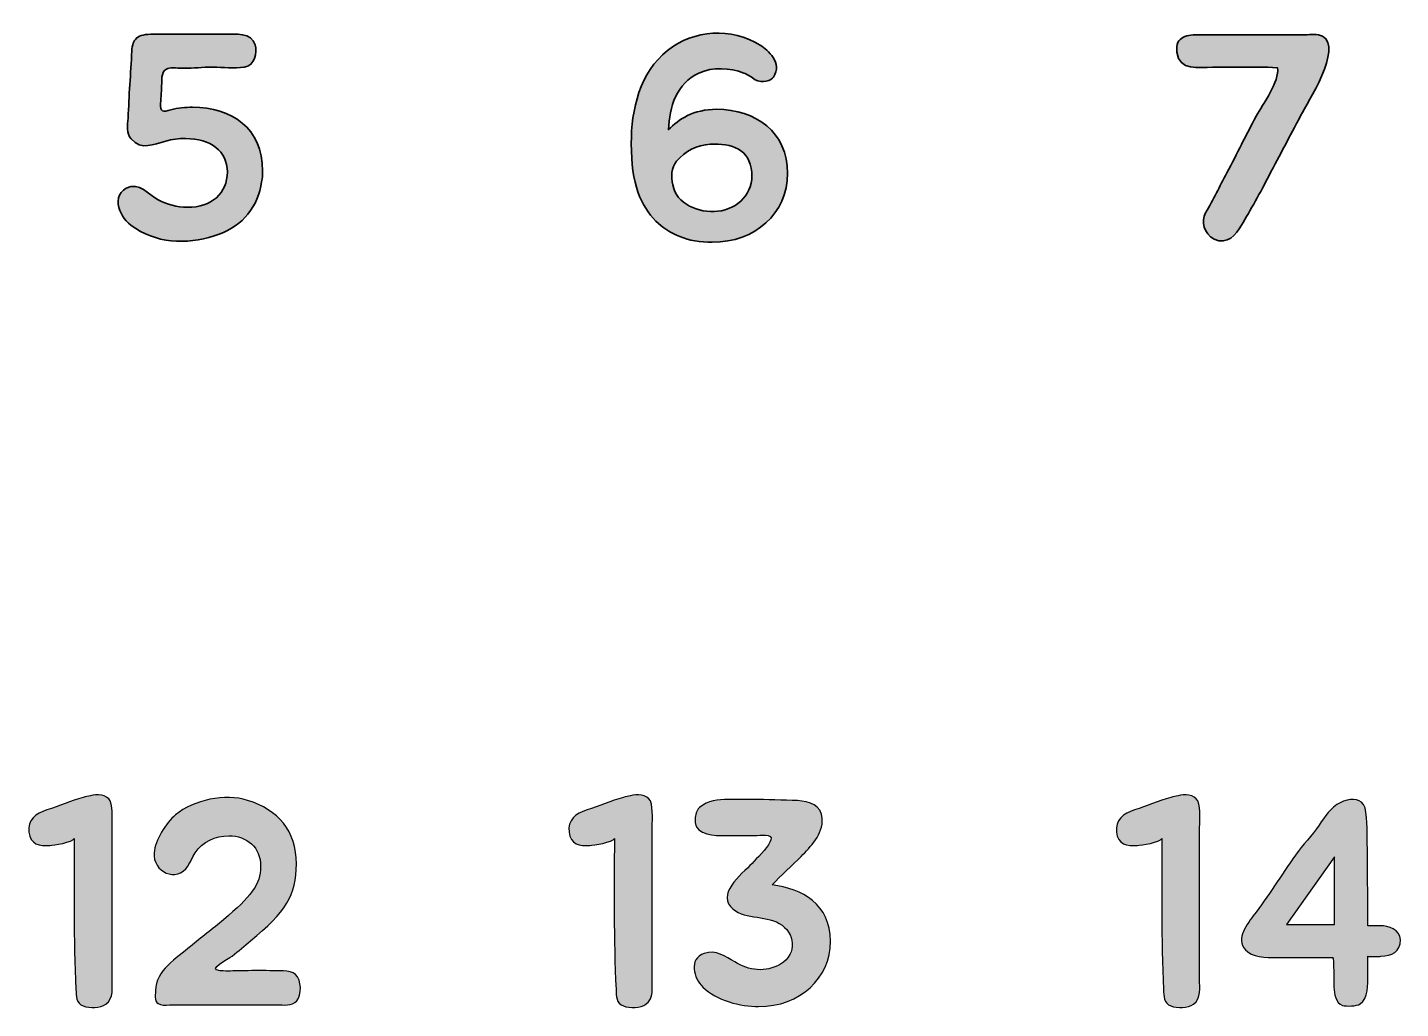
# Model space of a CAD drawing. Header units: millimetres. Extents: x 28 to 183, y 96 to 201.
# Drawn here: x 159.44 to 182.8, y 136.27 to 152.96 of the extents above; entities that cross this region are included whole.
import ezdxf

# ---------------------------------------------------------------- set-up
doc = ezdxf.new("R2010")
doc.units = ezdxf.units.MM
doc.header["$MEASUREMENT"] = 0
doc.layers.add('Layer 1', color=7, linetype='Continuous', lineweight=0)

# ---------------------------------------------------------------- blocks, each defined once
blk = doc.blocks.new('Block_0')
at = {"layer": 'Layer 1', "true_color": 0x010101, "transparency": 33554687}
h = blk.add_hatch(color=18, dxfattribs=at)
h.dxf.hatch_style = 2
edge = h.paths.add_edge_path()
edge.add_spline(control_points=[(161.582, 152.848), (161.582, 152.848), (162.802, 152.848), (162.802, 152.848), (162.981, 152.848), (163.252, 152.883), (163.316, 152.67), (163.356, 152.537), (163.306, 152.309), (163.129, 152.289), (162.961, 152.26), (162.768, 152.289), (162.595, 152.289), (162.407, 152.289), (162.279, 152.27), (162.096, 152.27), (162.027, 152.27), (161.888, 152.285), (161.829, 152.265), (161.72, 152.24), (161.725, 152.092), (161.725, 152.013), (161.725, 151.899), (161.71, 151.785), (161.706, 151.672), (161.691, 151.519), (161.745, 151.524), (161.883, 151.563), (162.002, 151.593), (162.125, 151.607), (162.249, 151.607), (162.916, 151.607), (163.44, 151.252), (163.44, 150.52), (163.44, 150.456), (163.44, 150.397), (163.425, 150.338), (163.371, 149.923), (163.099, 149.586), (162.704, 149.448), (162.239, 149.27), (161.706, 149.27), (161.286, 149.542), (161.167, 149.611), (161.058, 149.72), (161.014, 149.848), (160.959, 149.987), (160.974, 150.155), (161.122, 150.229), (161.345, 150.338), (161.493, 150.125), (161.666, 150.031), (161.814, 149.957), (161.982, 149.903), (162.165, 149.903), (162.57, 149.903), (162.842, 150.14), (162.842, 150.506), (162.842, 150.856), (162.56, 151.074), (162.131, 151.074), (162.017, 151.074), (161.903, 151.064), (161.794, 151.029), (161.582, 150.98), (161.384, 150.861), (161.206, 151.069), (161.122, 151.158), (161.142, 151.306), (161.152, 151.42), (161.162, 151.612), (161.172, 151.8), (161.182, 151.993), (161.197, 152.181), (161.206, 152.374), (161.216, 152.561), (161.221, 152.67), (161.251, 152.734), (161.295, 152.779), (161.355, 152.838), (161.453, 152.848), (161.582, 152.848)], knot_values=[0, 0, 0, 0, 1, 1, 1, 2, 2, 2, 3, 3, 3, 4, 4, 4, 5, 5, 5, 6, 6, 6, 7, 7, 7, 8, 8, 8, 9, 9, 9, 10, 10, 10, 11, 11, 11, 12, 12, 12, 13, 13, 13, 14, 14, 14, 15, 15, 15, 16, 16, 16, 17, 17, 17, 18, 18, 18, 19, 19, 19, 20, 20, 20, 21, 21, 21, 22, 22, 22, 23, 23, 23, 24, 24, 24, 25, 25, 25, 26, 26, 26, 27, 27, 27, 27], degree=3, periodic=0)
h = blk.add_hatch(color=18, dxfattribs=at)
h.dxf.hatch_style = 2
edge = h.paths.add_edge_path()
edge.add_spline(control_points=[(171.625, 152.188), (171.392, 152.277), (171.101, 152.297), (170.864, 152.188), (170.483, 152.011), (170.36, 151.61), (170.345, 151.225), (170.523, 151.403), (170.765, 151.571), (171.165, 151.571), (171.832, 151.571), (172.371, 151.18), (172.371, 150.484), (172.371, 149.792), (171.817, 149.308), (171.091, 149.308), (170.671, 149.308), (170.36, 149.446), (170.132, 149.668), (169.875, 149.93), (169.712, 150.291), (169.712, 150.988), (169.712, 151.566), (169.856, 152.198), (170.33, 152.574), (170.775, 152.93), (171.417, 152.964), (171.906, 152.663), (172.04, 152.579), (172.287, 152.361), (172.133, 152.119), (172.104, 152.065), (171.936, 152.006), (171.822, 152.075), (171.763, 152.114), (171.694, 152.164), (171.625, 152.188)], knot_values=[0, 0, 0, 0, 1, 1, 1, 2, 2, 2, 3, 3, 3, 4, 4, 4, 5, 5, 5, 6, 6, 6, 7, 7, 7, 8, 8, 8, 9, 9, 9, 10, 10, 10, 11, 11, 11, 12, 12, 12, 12], degree=3, periodic=0)
edge = h.paths.add_edge_path()
edge.add_spline(control_points=[(170.483, 150.686), (170.389, 150.573), (170.389, 150.424), (170.419, 150.286), (170.478, 149.955), (170.864, 149.802), (171.18, 149.836), (171.531, 149.876), (171.798, 150.148), (171.763, 150.503), (171.724, 150.889), (171.427, 150.998), (171.056, 150.978), (170.834, 150.963), (170.626, 150.859), (170.483, 150.686)], knot_values=[0, 0, 0, 0, 1, 1, 1, 2, 2, 2, 3, 3, 3, 4, 4, 4, 5, 5, 5, 5], degree=3, periodic=0)
edge.add_line((170.483, 150.686), (170.483, 150.686))
h = blk.add_hatch(color=18, dxfattribs=at)
h.dxf.hatch_style = 2
edge = h.paths.add_edge_path()
edge.add_spline(control_points=[(179.389, 152.84), (179.389, 152.84), (181.178, 152.84), (181.178, 152.84), (181.267, 152.84), (181.385, 152.86), (181.469, 152.815), (181.825, 152.613), (181.212, 151.684), (181.104, 151.471), (180.896, 151.081), (180.763, 150.824), (180.555, 150.433), (180.422, 150.167), (180.244, 149.855), (180.091, 149.598), (179.997, 149.435), (179.854, 149.257), (179.626, 149.361), (179.453, 149.455), (179.404, 149.658), (179.483, 149.811), (179.607, 150.033), (179.725, 150.265), (179.844, 150.488), (180.022, 150.824), (180.165, 151.125), (180.343, 151.456), (180.452, 151.654), (180.748, 152.049), (180.704, 152.277), (180.471, 152.296), (180.303, 152.286), (180.081, 152.286), (180.081, 152.286), (179.601, 152.286), (179.601, 152.286), (179.369, 152.286), (179.028, 152.217), (178.994, 152.543), (178.979, 152.682), (179.023, 152.756), (179.097, 152.795), (179.177, 152.835), (179.28, 152.84), (179.389, 152.84)], knot_values=[0, 0, 0, 0, 1, 1, 1, 2, 2, 2, 3, 3, 3, 4, 4, 4, 5, 5, 5, 6, 6, 6, 7, 7, 7, 8, 8, 8, 9, 9, 9, 10, 10, 10, 11, 11, 11, 12, 12, 12, 13, 13, 13, 14, 14, 14, 15, 15, 15, 15], degree=3, periodic=0)
h = blk.add_hatch(color=18, dxfattribs=at)
h.dxf.hatch_style = 2
edge = h.paths.add_edge_path()
edge.add_spline(control_points=[(160.514, 139.89), (160.613, 139.915), (160.796, 139.915), (160.85, 139.801), (160.904, 139.668), (160.88, 139.435), (160.88, 139.292), (160.88, 139.292), (160.88, 136.767), (160.88, 136.767), (160.88, 136.629), (160.914, 136.441), (160.776, 136.342), (160.682, 136.268), (160.499, 136.273), (160.39, 136.312), (160.272, 136.352), (160.267, 136.485), (160.267, 136.594), (160.222, 137.459), (160.237, 138.279), (160.237, 139.159), (160.217, 139.099), (159.876, 139.045), (159.822, 139.045), (159.649, 139.025), (159.486, 139.065), (159.466, 139.267), (159.442, 139.475), (159.58, 139.589), (159.773, 139.648), (159.98, 139.717), (160.183, 139.801), (160.39, 139.86), (160.435, 139.87), (160.474, 139.885), (160.514, 139.89)], knot_values=[0, 0, 0, 0, 1, 1, 1, 2, 2, 2, 3, 3, 3, 4, 4, 4, 5, 5, 5, 6, 6, 6, 7, 7, 7, 8, 8, 8, 9, 9, 9, 10, 10, 10, 11, 11, 11, 12, 12, 12, 12], degree=3, periodic=0)
h = blk.add_hatch(color=18, dxfattribs=at)
h.dxf.hatch_style = 2
edge = h.paths.add_edge_path()
edge.add_spline(control_points=[(161.595, 138.917), (161.614, 139.134), (161.793, 139.426), (161.961, 139.564), (162.272, 139.821), (162.801, 139.935), (163.186, 139.811), (163.71, 139.648), (164.016, 139.292), (164.016, 138.729), (164.016, 138.195), (163.833, 137.909), (163.235, 137.419), (163.136, 137.335), (163.028, 137.246), (162.924, 137.162), (162.855, 137.108), (162.484, 136.93), (162.721, 136.91), (162.865, 136.9), (162.924, 136.91), (163.068, 136.91), (163.235, 136.91), (163.403, 136.925), (163.566, 136.91), (163.7, 136.9), (163.898, 136.935), (164.002, 136.846), (164.105, 136.757), (164.11, 136.495), (164.021, 136.401), (163.937, 136.302), (163.799, 136.332), (163.685, 136.332), (163.685, 136.332), (161.911, 136.332), (161.911, 136.332), (161.847, 136.332), (161.763, 136.317), (161.704, 136.337), (161.585, 136.367), (161.62, 136.475), (161.62, 136.574), (161.62, 136.91), (161.98, 137.128), (162.217, 137.325), (162.39, 137.479), (162.598, 137.627), (162.776, 137.78), (163.241, 138.165), (163.408, 138.383), (163.408, 138.684), (163.408, 139.015), (163.176, 139.208), (162.865, 139.208), (162.638, 139.208), (162.42, 139.104), (162.292, 138.917), (162.252, 138.847), (162.217, 138.763), (162.173, 138.699), (161.98, 138.393), (161.57, 138.6), (161.595, 138.917)], knot_values=[0, 0, 0, 0, 1, 1, 1, 2, 2, 2, 3, 3, 3, 4, 4, 4, 5, 5, 5, 6, 6, 6, 7, 7, 7, 8, 8, 8, 9, 9, 9, 10, 10, 10, 11, 11, 11, 12, 12, 12, 13, 13, 13, 14, 14, 14, 15, 15, 15, 16, 16, 16, 17, 17, 17, 18, 18, 18, 19, 19, 19, 20, 20, 20, 21, 21, 21, 21], degree=3, periodic=0)
h = blk.add_hatch(color=18, dxfattribs=at)
h.dxf.hatch_style = 2
edge = h.paths.add_edge_path()
edge.add_spline(control_points=[(169.701, 139.89), (169.8, 139.915), (169.983, 139.915), (170.037, 139.801), (170.092, 139.668), (170.067, 139.435), (170.067, 139.292), (170.067, 139.292), (170.067, 136.767), (170.067, 136.767), (170.067, 136.629), (170.102, 136.441), (169.963, 136.342), (169.87, 136.268), (169.687, 136.273), (169.578, 136.312), (169.459, 136.352), (169.454, 136.485), (169.454, 136.594), (169.41, 137.459), (169.425, 138.279), (169.425, 139.159), (169.405, 139.099), (169.064, 139.045), (169.01, 139.045), (168.837, 139.025), (168.674, 139.065), (168.654, 139.267), (168.629, 139.475), (168.767, 139.589), (168.96, 139.648), (169.168, 139.717), (169.37, 139.801), (169.578, 139.86), (169.623, 139.87), (169.662, 139.885), (169.701, 139.89)], knot_values=[0, 0, 0, 0, 1, 1, 1, 2, 2, 2, 3, 3, 3, 4, 4, 4, 5, 5, 5, 6, 6, 6, 7, 7, 7, 8, 8, 8, 9, 9, 9, 10, 10, 10, 11, 11, 11, 12, 12, 12, 12], degree=3, periodic=0)
h = blk.add_hatch(color=18, dxfattribs=at)
h.dxf.hatch_style = 2
edge = h.paths.add_edge_path()
edge.add_spline(control_points=[(179.014, 139.89), (179.113, 139.915), (179.296, 139.915), (179.35, 139.801), (179.404, 139.668), (179.38, 139.435), (179.38, 139.292), (179.38, 139.292), (179.38, 136.767), (179.38, 136.767), (179.38, 136.629), (179.414, 136.441), (179.276, 136.342), (179.182, 136.268), (178.999, 136.273), (178.891, 136.312), (178.772, 136.352), (178.767, 136.485), (178.767, 136.594), (178.723, 137.459), (178.737, 138.279), (178.737, 139.159), (178.717, 139.099), (178.377, 139.045), (178.322, 139.045), (178.149, 139.025), (177.986, 139.065), (177.966, 139.267), (177.942, 139.475), (178.08, 139.589), (178.273, 139.648), (178.48, 139.717), (178.683, 139.801), (178.891, 139.86), (178.935, 139.87), (178.974, 139.885), (179.014, 139.89)], knot_values=[0, 0, 0, 0, 1, 1, 1, 2, 2, 2, 3, 3, 3, 4, 4, 4, 5, 5, 5, 6, 6, 6, 7, 7, 7, 8, 8, 8, 9, 9, 9, 10, 10, 10, 11, 11, 11, 12, 12, 12, 12], degree=3, periodic=0)
h = blk.add_hatch(color=18, dxfattribs=at)
h.dxf.hatch_style = 2
edge = h.paths.add_edge_path()
edge.add_spline(control_points=[(170.797, 139.49), (170.802, 139.564), (170.817, 139.638), (170.871, 139.687), (171.02, 139.821), (171.178, 139.816), (171.371, 139.826), (171.519, 139.831), (171.628, 139.826), (171.776, 139.826), (172.008, 139.826), (172.3, 139.816), (172.542, 139.806), (172.739, 139.796), (172.952, 139.727), (172.962, 139.5), (172.977, 139.238), (172.759, 139.015), (172.601, 138.857), (172.458, 138.709), (172.25, 138.521), (172.107, 138.373), (172.626, 138.304), (173.1, 138.047), (173.1, 137.414), (173.1, 136.782), (172.586, 136.302), (171.879, 136.302), (171.573, 136.302), (171.158, 136.401), (170.931, 136.634), (170.772, 136.787), (170.684, 137.113), (170.951, 137.207), (171.148, 137.276), (171.316, 137.152), (171.474, 137.063), (171.716, 136.915), (171.993, 136.871), (172.25, 137.024), (172.547, 137.202), (172.497, 137.563), (172.23, 137.716), (171.978, 137.864), (171.603, 137.775), (171.4, 138.002), (171.178, 138.259), (171.647, 138.6), (171.8, 138.773), (171.899, 138.872), (172.062, 139.04), (172.087, 139.139), (172.127, 139.248), (171.899, 139.213), (171.82, 139.213), (171.82, 139.213), (171.489, 139.213), (171.489, 139.213), (171.311, 139.213), (171.01, 139.183), (170.862, 139.312), (170.817, 139.351), (170.797, 139.406), (170.797, 139.49)], knot_values=[0, 0, 0, 0, 1, 1, 1, 2, 2, 2, 3, 3, 3, 4, 4, 4, 5, 5, 5, 6, 6, 6, 7, 7, 7, 8, 8, 8, 9, 9, 9, 10, 10, 10, 11, 11, 11, 12, 12, 12, 13, 13, 13, 14, 14, 14, 15, 15, 15, 16, 16, 16, 17, 17, 17, 18, 18, 18, 19, 19, 19, 20, 20, 20, 21, 21, 21, 21], degree=3, periodic=0)
h = blk.add_hatch(color=18, dxfattribs=at)
h.dxf.hatch_style = 2
edge = h.paths.add_edge_path()
edge.add_spline(control_points=[(182.21, 139.604), (182.24, 139.376), (182.23, 139.129), (182.235, 138.897), (182.235, 138.63), (182.24, 138.363), (182.24, 138.096), (182.24, 138.096), (182.24, 137.676), (182.24, 137.676), (182.24, 137.676), (182.452, 137.676), (182.452, 137.676), (182.596, 137.676), (182.788, 137.612), (182.798, 137.439), (182.798, 137.232), (182.645, 137.167), (182.462, 137.157), (182.442, 137.157), (182.25, 137.143), (182.24, 137.162), (182.24, 137.162), (182.24, 136.826), (182.24, 136.826), (182.24, 136.683), (182.254, 136.441), (182.111, 136.347), (182.052, 136.307), (181.884, 136.302), (181.81, 136.322), (181.691, 136.362), (181.672, 136.52), (181.662, 136.629), (181.657, 136.673), (181.672, 137.138), (181.642, 137.138), (181.642, 137.138), (180.772, 137.138), (180.772, 137.138), (180.584, 137.138), (180.347, 137.118), (180.199, 137.232), (179.967, 137.409), (180.16, 137.671), (180.293, 137.844), (180.545, 138.18), (180.772, 138.536), (181.009, 138.877), (181.138, 139.055), (181.291, 139.213), (181.415, 139.391), (181.508, 139.529), (181.607, 139.692), (181.77, 139.771), (181.929, 139.846), (182.087, 139.856), (182.166, 139.742), (182.186, 139.712), (182.205, 139.658), (182.21, 139.604)], knot_values=[0, 0, 0, 0, 1, 1, 1, 2, 2, 2, 3, 3, 3, 4, 4, 4, 5, 5, 5, 6, 6, 6, 7, 7, 7, 8, 8, 8, 9, 9, 9, 10, 10, 10, 11, 11, 11, 12, 12, 12, 13, 13, 13, 14, 14, 14, 15, 15, 15, 16, 16, 16, 17, 17, 17, 18, 18, 18, 19, 19, 19, 20, 20, 20, 20], degree=3, periodic=0)
edge = h.paths.add_edge_path()
edge.add_spline(control_points=[(181.676, 138.852), (181.676, 138.852), (180.856, 137.696), (180.856, 137.696), (180.856, 137.696), (181.676, 137.696), (181.676, 137.696), (181.676, 137.696), (181.676, 138.852), (181.676, 138.852)], knot_values=[0, 0, 0, 0, 1, 1, 1, 2, 2, 2, 3, 3, 3, 3], degree=3, periodic=0)
edge.add_line((181.676, 138.852), (181.676, 138.852))
at = {"layer": 'Layer 1', "color": 18, "lineweight": 25, "true_color": 0x010101}
blk.add_lwpolyline([(181.676, 138.852), (180.856, 137.696), (181.676, 137.696)], close=True, dxfattribs=at)
at = {"layer": 'Layer 1', "color": 18, "lineweight": 35, "true_color": 0x010101}
for points, knots in [([(161.582, 152.848), (161.582, 152.848), (162.802, 152.848), (162.802, 152.848), (162.981, 152.848), (163.252, 152.883), (163.316, 152.67), (163.356, 152.537), (163.306, 152.309), (163.129, 152.289), (162.961, 152.26), (162.768, 152.289), (162.595, 152.289), (162.407, 152.289), (162.279, 152.27), (162.096, 152.27), (162.027, 152.27), (161.888, 152.285), (161.829, 152.265), (161.72, 152.24), (161.725, 152.092), (161.725, 152.013), (161.725, 151.899), (161.71, 151.785), (161.706, 151.672), (161.691, 151.519), (161.745, 151.524), (161.883, 151.563), (162.002, 151.593), (162.125, 151.607), (162.249, 151.607), (162.916, 151.607), (163.44, 151.252), (163.44, 150.52), (163.44, 150.456), (163.44, 150.397), (163.425, 150.338), (163.371, 149.923), (163.099, 149.586), (162.704, 149.448), (162.239, 149.27), (161.706, 149.27), (161.286, 149.542), (161.167, 149.611), (161.058, 149.72), (161.014, 149.848), (160.959, 149.987), (160.974, 150.155), (161.122, 150.229), (161.345, 150.338), (161.493, 150.125), (161.666, 150.031), (161.814, 149.957), (161.982, 149.903), (162.165, 149.903), (162.57, 149.903), (162.842, 150.14), (162.842, 150.506), (162.842, 150.856), (162.56, 151.074), (162.131, 151.074), (162.017, 151.074), (161.903, 151.064), (161.794, 151.029), (161.582, 150.98), (161.384, 150.861), (161.206, 151.069), (161.122, 151.158), (161.142, 151.306), (161.152, 151.42), (161.162, 151.612), (161.172, 151.8), (161.182, 151.993), (161.197, 152.181), (161.206, 152.374), (161.216, 152.561), (161.221, 152.67), (161.251, 152.734), (161.295, 152.779), (161.355, 152.838), (161.453, 152.848), (161.582, 152.848)], [0, 0, 0, 0, 1, 1, 1, 2, 2, 2, 3, 3, 3, 4, 4, 4, 5, 5, 5, 6, 6, 6, 7, 7, 7, 8, 8, 8, 9, 9, 9, 10, 10, 10, 11, 11, 11, 12, 12, 12, 13, 13, 13, 14, 14, 14, 15, 15, 15, 16, 16, 16, 17, 17, 17, 18, 18, 18, 19, 19, 19, 20, 20, 20, 21, 21, 21, 22, 22, 22, 23, 23, 23, 24, 24, 24, 25, 25, 25, 26, 26, 26, 27, 27, 27, 27]), ([(171.625, 152.188), (171.392, 152.277), (171.101, 152.297), (170.864, 152.188), (170.483, 152.011), (170.36, 151.61), (170.345, 151.225), (170.523, 151.403), (170.765, 151.571), (171.165, 151.571), (171.832, 151.571), (172.371, 151.18), (172.371, 150.484), (172.371, 149.792), (171.817, 149.308), (171.091, 149.308), (170.671, 149.308), (170.36, 149.446), (170.132, 149.668), (169.875, 149.93), (169.712, 150.291), (169.712, 150.988), (169.712, 151.566), (169.856, 152.198), (170.33, 152.574), (170.775, 152.93), (171.417, 152.964), (171.906, 152.663), (172.04, 152.579), (172.287, 152.361), (172.133, 152.119), (172.104, 152.065), (171.936, 152.006), (171.822, 152.075), (171.763, 152.114), (171.694, 152.164), (171.625, 152.188)], [0, 0, 0, 0, 1, 1, 1, 2, 2, 2, 3, 3, 3, 4, 4, 4, 5, 5, 5, 6, 6, 6, 7, 7, 7, 8, 8, 8, 9, 9, 9, 10, 10, 10, 11, 11, 11, 12, 12, 12, 12]), ([(179.389, 152.84), (179.389, 152.84), (181.178, 152.84), (181.178, 152.84), (181.267, 152.84), (181.385, 152.86), (181.469, 152.815), (181.825, 152.613), (181.212, 151.684), (181.104, 151.471), (180.896, 151.081), (180.763, 150.824), (180.555, 150.433), (180.422, 150.167), (180.244, 149.855), (180.091, 149.598), (179.997, 149.435), (179.854, 149.257), (179.626, 149.361), (179.453, 149.455), (179.404, 149.658), (179.483, 149.811), (179.607, 150.033), (179.725, 150.265), (179.844, 150.488), (180.022, 150.824), (180.165, 151.125), (180.343, 151.456), (180.452, 151.654), (180.748, 152.049), (180.704, 152.277), (180.471, 152.296), (180.303, 152.286), (180.081, 152.286), (180.081, 152.286), (179.601, 152.286), (179.601, 152.286), (179.369, 152.286), (179.028, 152.217), (178.994, 152.543), (178.979, 152.682), (179.023, 152.756), (179.097, 152.795), (179.177, 152.835), (179.28, 152.84), (179.389, 152.84)], [0, 0, 0, 0, 1, 1, 1, 2, 2, 2, 3, 3, 3, 4, 4, 4, 5, 5, 5, 6, 6, 6, 7, 7, 7, 8, 8, 8, 9, 9, 9, 10, 10, 10, 11, 11, 11, 12, 12, 12, 13, 13, 13, 14, 14, 14, 15, 15, 15, 15]), ([(170.483, 150.686), (170.389, 150.573), (170.389, 150.424), (170.419, 150.286), (170.478, 149.955), (170.864, 149.802), (171.18, 149.836), (171.531, 149.876), (171.798, 150.148), (171.763, 150.503), (171.724, 150.889), (171.427, 150.998), (171.056, 150.978), (170.834, 150.963), (170.626, 150.859), (170.483, 150.686)], [0, 0, 0, 0, 1, 1, 1, 2, 2, 2, 3, 3, 3, 4, 4, 4, 5, 5, 5, 5])]:
    blk.add_open_spline(points, degree=3, knots=knots, dxfattribs=at)
at = {"layer": 'Layer 1'}
for points, knots in [([(161.582, 152.848), (161.582, 152.848), (162.802, 152.848), (162.802, 152.848), (162.981, 152.848), (163.252, 152.883), (163.316, 152.67), (163.356, 152.537), (163.306, 152.309), (163.129, 152.289), (162.961, 152.26), (162.768, 152.289), (162.595, 152.289), (162.407, 152.289), (162.279, 152.27), (162.096, 152.27), (162.027, 152.27), (161.888, 152.285), (161.829, 152.265), (161.72, 152.24), (161.725, 152.092), (161.725, 152.013), (161.725, 151.899), (161.71, 151.785), (161.706, 151.672), (161.691, 151.519), (161.745, 151.524), (161.883, 151.563), (162.002, 151.593), (162.125, 151.607), (162.249, 151.607), (162.916, 151.607), (163.44, 151.252), (163.44, 150.52), (163.44, 150.456), (163.44, 150.397), (163.425, 150.338), (163.371, 149.923), (163.099, 149.586), (162.704, 149.448), (162.239, 149.27), (161.706, 149.27), (161.286, 149.542), (161.167, 149.611), (161.058, 149.72), (161.014, 149.848), (160.959, 149.987), (160.974, 150.155), (161.122, 150.229), (161.345, 150.338), (161.493, 150.125), (161.666, 150.031), (161.814, 149.957), (161.982, 149.903), (162.165, 149.903), (162.57, 149.903), (162.842, 150.14), (162.842, 150.506), (162.842, 150.856), (162.56, 151.074), (162.131, 151.074), (162.017, 151.074), (161.903, 151.064), (161.794, 151.029), (161.582, 150.98), (161.384, 150.861), (161.206, 151.069), (161.122, 151.158), (161.142, 151.306), (161.152, 151.42), (161.162, 151.612), (161.172, 151.8), (161.182, 151.993), (161.197, 152.181), (161.206, 152.374), (161.216, 152.561), (161.221, 152.67), (161.251, 152.734), (161.295, 152.779), (161.355, 152.838), (161.453, 152.848), (161.582, 152.848)], [0, 0, 0, 0, 1, 1, 1, 2, 2, 2, 3, 3, 3, 4, 4, 4, 5, 5, 5, 6, 6, 6, 7, 7, 7, 8, 8, 8, 9, 9, 9, 10, 10, 10, 11, 11, 11, 12, 12, 12, 13, 13, 13, 14, 14, 14, 15, 15, 15, 16, 16, 16, 17, 17, 17, 18, 18, 18, 19, 19, 19, 20, 20, 20, 21, 21, 21, 22, 22, 22, 23, 23, 23, 24, 24, 24, 25, 25, 25, 26, 26, 26, 27, 27, 27, 27]), ([(171.625, 152.188), (171.392, 152.277), (171.101, 152.297), (170.864, 152.188), (170.483, 152.011), (170.36, 151.61), (170.345, 151.225), (170.523, 151.403), (170.765, 151.571), (171.165, 151.571), (171.832, 151.571), (172.371, 151.18), (172.371, 150.484), (172.371, 149.792), (171.817, 149.308), (171.091, 149.308), (170.671, 149.308), (170.36, 149.446), (170.132, 149.668), (169.875, 149.93), (169.712, 150.291), (169.712, 150.988), (169.712, 151.566), (169.856, 152.198), (170.33, 152.574), (170.775, 152.93), (171.417, 152.964), (171.906, 152.663), (172.04, 152.579), (172.287, 152.361), (172.133, 152.119), (172.104, 152.065), (171.936, 152.006), (171.822, 152.075), (171.763, 152.114), (171.694, 152.164), (171.625, 152.188)], [0, 0, 0, 0, 1, 1, 1, 2, 2, 2, 3, 3, 3, 4, 4, 4, 5, 5, 5, 6, 6, 6, 7, 7, 7, 8, 8, 8, 9, 9, 9, 10, 10, 10, 11, 11, 11, 12, 12, 12, 12]), ([(179.389, 152.84), (179.389, 152.84), (181.178, 152.84), (181.178, 152.84), (181.267, 152.84), (181.385, 152.86), (181.469, 152.815), (181.825, 152.613), (181.212, 151.684), (181.104, 151.471), (180.896, 151.081), (180.763, 150.824), (180.555, 150.433), (180.422, 150.167), (180.244, 149.855), (180.091, 149.598), (179.997, 149.435), (179.854, 149.257), (179.626, 149.361), (179.453, 149.455), (179.404, 149.658), (179.483, 149.811), (179.607, 150.033), (179.725, 150.265), (179.844, 150.488), (180.022, 150.824), (180.165, 151.125), (180.343, 151.456), (180.452, 151.654), (180.748, 152.049), (180.704, 152.277), (180.471, 152.296), (180.303, 152.286), (180.081, 152.286), (180.081, 152.286), (179.601, 152.286), (179.601, 152.286), (179.369, 152.286), (179.028, 152.217), (178.994, 152.543), (178.979, 152.682), (179.023, 152.756), (179.097, 152.795), (179.177, 152.835), (179.28, 152.84), (179.389, 152.84)], [0, 0, 0, 0, 1, 1, 1, 2, 2, 2, 3, 3, 3, 4, 4, 4, 5, 5, 5, 6, 6, 6, 7, 7, 7, 8, 8, 8, 9, 9, 9, 10, 10, 10, 11, 11, 11, 12, 12, 12, 13, 13, 13, 14, 14, 14, 15, 15, 15, 15]), ([(170.483, 150.686), (170.389, 150.573), (170.389, 150.424), (170.419, 150.286), (170.478, 149.955), (170.864, 149.802), (171.18, 149.836), (171.531, 149.876), (171.798, 150.148), (171.763, 150.503), (171.724, 150.889), (171.427, 150.998), (171.056, 150.978), (170.834, 150.963), (170.626, 150.859), (170.483, 150.686)], [0, 0, 0, 0, 1, 1, 1, 2, 2, 2, 3, 3, 3, 4, 4, 4, 5, 5, 5, 5]), ([(160.514, 139.89), (160.613, 139.915), (160.796, 139.915), (160.85, 139.801), (160.904, 139.668), (160.88, 139.435), (160.88, 139.292), (160.88, 139.292), (160.88, 136.767), (160.88, 136.767), (160.88, 136.629), (160.914, 136.441), (160.776, 136.342), (160.682, 136.268), (160.499, 136.273), (160.39, 136.312), (160.272, 136.352), (160.267, 136.485), (160.267, 136.594), (160.222, 137.459), (160.237, 138.279), (160.237, 139.159), (160.217, 139.099), (159.876, 139.045), (159.822, 139.045), (159.649, 139.025), (159.486, 139.065), (159.466, 139.267), (159.442, 139.475), (159.58, 139.589), (159.773, 139.648), (159.98, 139.717), (160.183, 139.801), (160.39, 139.86), (160.435, 139.87), (160.474, 139.885), (160.514, 139.89)], [0, 0, 0, 0, 1, 1, 1, 2, 2, 2, 3, 3, 3, 4, 4, 4, 5, 5, 5, 6, 6, 6, 7, 7, 7, 8, 8, 8, 9, 9, 9, 10, 10, 10, 11, 11, 11, 12, 12, 12, 12]), ([(161.595, 138.917), (161.614, 139.134), (161.793, 139.426), (161.961, 139.564), (162.272, 139.821), (162.801, 139.935), (163.186, 139.811), (163.71, 139.648), (164.016, 139.292), (164.016, 138.729), (164.016, 138.195), (163.833, 137.909), (163.235, 137.419), (163.136, 137.335), (163.028, 137.246), (162.924, 137.162), (162.855, 137.108), (162.484, 136.93), (162.721, 136.91), (162.865, 136.9), (162.924, 136.91), (163.068, 136.91), (163.235, 136.91), (163.403, 136.925), (163.566, 136.91), (163.7, 136.9), (163.898, 136.935), (164.002, 136.846), (164.105, 136.757), (164.11, 136.495), (164.021, 136.401), (163.937, 136.302), (163.799, 136.332), (163.685, 136.332), (163.685, 136.332), (161.911, 136.332), (161.911, 136.332), (161.847, 136.332), (161.763, 136.317), (161.704, 136.337), (161.585, 136.367), (161.62, 136.475), (161.62, 136.574), (161.62, 136.91), (161.98, 137.128), (162.217, 137.325), (162.39, 137.479), (162.598, 137.627), (162.776, 137.78), (163.241, 138.165), (163.408, 138.383), (163.408, 138.684), (163.408, 139.015), (163.176, 139.208), (162.865, 139.208), (162.638, 139.208), (162.42, 139.104), (162.292, 138.917), (162.252, 138.847), (162.217, 138.763), (162.173, 138.699), (161.98, 138.393), (161.57, 138.6), (161.595, 138.917)], [0, 0, 0, 0, 1, 1, 1, 2, 2, 2, 3, 3, 3, 4, 4, 4, 5, 5, 5, 6, 6, 6, 7, 7, 7, 8, 8, 8, 9, 9, 9, 10, 10, 10, 11, 11, 11, 12, 12, 12, 13, 13, 13, 14, 14, 14, 15, 15, 15, 16, 16, 16, 17, 17, 17, 18, 18, 18, 19, 19, 19, 20, 20, 20, 21, 21, 21, 21]), ([(169.701, 139.89), (169.8, 139.915), (169.983, 139.915), (170.037, 139.801), (170.092, 139.668), (170.067, 139.435), (170.067, 139.292), (170.067, 139.292), (170.067, 136.767), (170.067, 136.767), (170.067, 136.629), (170.102, 136.441), (169.963, 136.342), (169.87, 136.268), (169.687, 136.273), (169.578, 136.312), (169.459, 136.352), (169.454, 136.485), (169.454, 136.594), (169.41, 137.459), (169.425, 138.279), (169.425, 139.159), (169.405, 139.099), (169.064, 139.045), (169.01, 139.045), (168.837, 139.025), (168.674, 139.065), (168.654, 139.267), (168.629, 139.475), (168.767, 139.589), (168.96, 139.648), (169.168, 139.717), (169.37, 139.801), (169.578, 139.86), (169.623, 139.87), (169.662, 139.885), (169.701, 139.89)], [0, 0, 0, 0, 1, 1, 1, 2, 2, 2, 3, 3, 3, 4, 4, 4, 5, 5, 5, 6, 6, 6, 7, 7, 7, 8, 8, 8, 9, 9, 9, 10, 10, 10, 11, 11, 11, 12, 12, 12, 12]), ([(179.014, 139.89), (179.113, 139.915), (179.296, 139.915), (179.35, 139.801), (179.404, 139.668), (179.38, 139.435), (179.38, 139.292), (179.38, 139.292), (179.38, 136.767), (179.38, 136.767), (179.38, 136.629), (179.414, 136.441), (179.276, 136.342), (179.182, 136.268), (178.999, 136.273), (178.891, 136.312), (178.772, 136.352), (178.767, 136.485), (178.767, 136.594), (178.723, 137.459), (178.737, 138.279), (178.737, 139.159), (178.717, 139.099), (178.377, 139.045), (178.322, 139.045), (178.149, 139.025), (177.986, 139.065), (177.966, 139.267), (177.942, 139.475), (178.08, 139.589), (178.273, 139.648), (178.48, 139.717), (178.683, 139.801), (178.891, 139.86), (178.935, 139.87), (178.974, 139.885), (179.014, 139.89)], [0, 0, 0, 0, 1, 1, 1, 2, 2, 2, 3, 3, 3, 4, 4, 4, 5, 5, 5, 6, 6, 6, 7, 7, 7, 8, 8, 8, 9, 9, 9, 10, 10, 10, 11, 11, 11, 12, 12, 12, 12]), ([(170.797, 139.49), (170.802, 139.564), (170.817, 139.638), (170.871, 139.687), (171.02, 139.821), (171.178, 139.816), (171.371, 139.826), (171.519, 139.831), (171.628, 139.826), (171.776, 139.826), (172.008, 139.826), (172.3, 139.816), (172.542, 139.806), (172.739, 139.796), (172.952, 139.727), (172.962, 139.5), (172.977, 139.238), (172.759, 139.015), (172.601, 138.857), (172.458, 138.709), (172.25, 138.521), (172.107, 138.373), (172.626, 138.304), (173.1, 138.047), (173.1, 137.414), (173.1, 136.782), (172.586, 136.302), (171.879, 136.302), (171.573, 136.302), (171.158, 136.401), (170.931, 136.634), (170.772, 136.787), (170.684, 137.113), (170.951, 137.207), (171.148, 137.276), (171.316, 137.152), (171.474, 137.063), (171.716, 136.915), (171.993, 136.871), (172.25, 137.024), (172.547, 137.202), (172.497, 137.563), (172.23, 137.716), (171.978, 137.864), (171.603, 137.775), (171.4, 138.002), (171.178, 138.259), (171.647, 138.6), (171.8, 138.773), (171.899, 138.872), (172.062, 139.04), (172.087, 139.139), (172.127, 139.248), (171.899, 139.213), (171.82, 139.213), (171.82, 139.213), (171.489, 139.213), (171.489, 139.213), (171.311, 139.213), (171.01, 139.183), (170.862, 139.312), (170.817, 139.351), (170.797, 139.406), (170.797, 139.49)], [0, 0, 0, 0, 1, 1, 1, 2, 2, 2, 3, 3, 3, 4, 4, 4, 5, 5, 5, 6, 6, 6, 7, 7, 7, 8, 8, 8, 9, 9, 9, 10, 10, 10, 11, 11, 11, 12, 12, 12, 13, 13, 13, 14, 14, 14, 15, 15, 15, 16, 16, 16, 17, 17, 17, 18, 18, 18, 19, 19, 19, 20, 20, 20, 21, 21, 21, 21]), ([(182.21, 139.604), (182.24, 139.376), (182.23, 139.129), (182.235, 138.897), (182.235, 138.63), (182.24, 138.363), (182.24, 138.096), (182.24, 138.096), (182.24, 137.676), (182.24, 137.676), (182.24, 137.676), (182.452, 137.676), (182.452, 137.676), (182.596, 137.676), (182.788, 137.612), (182.798, 137.439), (182.798, 137.232), (182.645, 137.167), (182.462, 137.157), (182.442, 137.157), (182.25, 137.143), (182.24, 137.162), (182.24, 137.162), (182.24, 136.826), (182.24, 136.826), (182.24, 136.683), (182.254, 136.441), (182.111, 136.347), (182.052, 136.307), (181.884, 136.302), (181.81, 136.322), (181.691, 136.362), (181.672, 136.52), (181.662, 136.629), (181.657, 136.673), (181.672, 137.138), (181.642, 137.138), (181.642, 137.138), (180.772, 137.138), (180.772, 137.138), (180.584, 137.138), (180.347, 137.118), (180.199, 137.232), (179.967, 137.409), (180.16, 137.671), (180.293, 137.844), (180.545, 138.18), (180.772, 138.536), (181.009, 138.877), (181.138, 139.055), (181.291, 139.213), (181.415, 139.391), (181.508, 139.529), (181.607, 139.692), (181.77, 139.771), (181.929, 139.846), (182.087, 139.856), (182.166, 139.742), (182.186, 139.712), (182.205, 139.658), (182.21, 139.604)], [0, 0, 0, 0, 1, 1, 1, 2, 2, 2, 3, 3, 3, 4, 4, 4, 5, 5, 5, 6, 6, 6, 7, 7, 7, 8, 8, 8, 9, 9, 9, 10, 10, 10, 11, 11, 11, 12, 12, 12, 13, 13, 13, 14, 14, 14, 15, 15, 15, 16, 16, 16, 17, 17, 17, 18, 18, 18, 19, 19, 19, 20, 20, 20, 20]), ([(181.676, 138.852), (181.676, 138.852), (180.856, 137.696), (180.856, 137.696), (180.856, 137.696), (181.676, 137.696), (181.676, 137.696), (181.676, 137.696), (181.676, 138.852), (181.676, 138.852)], [0, 0, 0, 0, 1, 1, 1, 2, 2, 2, 3, 3, 3, 3])]:
    blk.add_open_spline(points, degree=3, knots=knots, dxfattribs=at)
at = {"layer": 'Layer 1', "color": 18, "lineweight": 25, "true_color": 0x010101}
for points, knots in [([(160.514, 139.89), (160.613, 139.915), (160.796, 139.915), (160.85, 139.801), (160.904, 139.668), (160.88, 139.435), (160.88, 139.292), (160.88, 139.292), (160.88, 136.767), (160.88, 136.767), (160.88, 136.629), (160.914, 136.441), (160.776, 136.342), (160.682, 136.268), (160.499, 136.273), (160.39, 136.312), (160.272, 136.352), (160.267, 136.485), (160.267, 136.594), (160.222, 137.459), (160.237, 138.279), (160.237, 139.159), (160.217, 139.099), (159.876, 139.045), (159.822, 139.045), (159.649, 139.025), (159.486, 139.065), (159.466, 139.267), (159.442, 139.475), (159.58, 139.589), (159.773, 139.648), (159.98, 139.717), (160.183, 139.801), (160.39, 139.86), (160.435, 139.87), (160.474, 139.885), (160.514, 139.89)], [0, 0, 0, 0, 1, 1, 1, 2, 2, 2, 3, 3, 3, 4, 4, 4, 5, 5, 5, 6, 6, 6, 7, 7, 7, 8, 8, 8, 9, 9, 9, 10, 10, 10, 11, 11, 11, 12, 12, 12, 12]), ([(161.595, 138.917), (161.614, 139.134), (161.793, 139.426), (161.961, 139.564), (162.272, 139.821), (162.801, 139.935), (163.186, 139.811), (163.71, 139.648), (164.016, 139.292), (164.016, 138.729), (164.016, 138.195), (163.833, 137.909), (163.235, 137.419), (163.136, 137.335), (163.028, 137.246), (162.924, 137.162), (162.855, 137.108), (162.484, 136.93), (162.721, 136.91), (162.865, 136.9), (162.924, 136.91), (163.068, 136.91), (163.235, 136.91), (163.403, 136.925), (163.566, 136.91), (163.7, 136.9), (163.898, 136.935), (164.002, 136.846), (164.105, 136.757), (164.11, 136.495), (164.021, 136.401), (163.937, 136.302), (163.799, 136.332), (163.685, 136.332), (163.685, 136.332), (161.911, 136.332), (161.911, 136.332), (161.847, 136.332), (161.763, 136.317), (161.704, 136.337), (161.585, 136.367), (161.62, 136.475), (161.62, 136.574), (161.62, 136.91), (161.98, 137.128), (162.217, 137.325), (162.39, 137.479), (162.598, 137.627), (162.776, 137.78), (163.241, 138.165), (163.408, 138.383), (163.408, 138.684), (163.408, 139.015), (163.176, 139.208), (162.865, 139.208), (162.638, 139.208), (162.42, 139.104), (162.292, 138.917), (162.252, 138.847), (162.217, 138.763), (162.173, 138.699), (161.98, 138.393), (161.57, 138.6), (161.595, 138.917)], [0, 0, 0, 0, 1, 1, 1, 2, 2, 2, 3, 3, 3, 4, 4, 4, 5, 5, 5, 6, 6, 6, 7, 7, 7, 8, 8, 8, 9, 9, 9, 10, 10, 10, 11, 11, 11, 12, 12, 12, 13, 13, 13, 14, 14, 14, 15, 15, 15, 16, 16, 16, 17, 17, 17, 18, 18, 18, 19, 19, 19, 20, 20, 20, 21, 21, 21, 21]), ([(169.701, 139.89), (169.8, 139.915), (169.983, 139.915), (170.037, 139.801), (170.092, 139.668), (170.067, 139.435), (170.067, 139.292), (170.067, 139.292), (170.067, 136.767), (170.067, 136.767), (170.067, 136.629), (170.102, 136.441), (169.963, 136.342), (169.87, 136.268), (169.687, 136.273), (169.578, 136.312), (169.459, 136.352), (169.454, 136.485), (169.454, 136.594), (169.41, 137.459), (169.425, 138.279), (169.425, 139.159), (169.405, 139.099), (169.064, 139.045), (169.01, 139.045), (168.837, 139.025), (168.674, 139.065), (168.654, 139.267), (168.629, 139.475), (168.767, 139.589), (168.96, 139.648), (169.168, 139.717), (169.37, 139.801), (169.578, 139.86), (169.623, 139.87), (169.662, 139.885), (169.701, 139.89)], [0, 0, 0, 0, 1, 1, 1, 2, 2, 2, 3, 3, 3, 4, 4, 4, 5, 5, 5, 6, 6, 6, 7, 7, 7, 8, 8, 8, 9, 9, 9, 10, 10, 10, 11, 11, 11, 12, 12, 12, 12]), ([(179.014, 139.89), (179.113, 139.915), (179.296, 139.915), (179.35, 139.801), (179.404, 139.668), (179.38, 139.435), (179.38, 139.292), (179.38, 139.292), (179.38, 136.767), (179.38, 136.767), (179.38, 136.629), (179.414, 136.441), (179.276, 136.342), (179.182, 136.268), (178.999, 136.273), (178.891, 136.312), (178.772, 136.352), (178.767, 136.485), (178.767, 136.594), (178.723, 137.459), (178.737, 138.279), (178.737, 139.159), (178.717, 139.099), (178.377, 139.045), (178.322, 139.045), (178.149, 139.025), (177.986, 139.065), (177.966, 139.267), (177.942, 139.475), (178.08, 139.589), (178.273, 139.648), (178.48, 139.717), (178.683, 139.801), (178.891, 139.86), (178.935, 139.87), (178.974, 139.885), (179.014, 139.89)], [0, 0, 0, 0, 1, 1, 1, 2, 2, 2, 3, 3, 3, 4, 4, 4, 5, 5, 5, 6, 6, 6, 7, 7, 7, 8, 8, 8, 9, 9, 9, 10, 10, 10, 11, 11, 11, 12, 12, 12, 12]), ([(170.797, 139.49), (170.802, 139.564), (170.817, 139.638), (170.871, 139.687), (171.02, 139.821), (171.178, 139.816), (171.371, 139.826), (171.519, 139.831), (171.628, 139.826), (171.776, 139.826), (172.008, 139.826), (172.3, 139.816), (172.542, 139.806), (172.739, 139.796), (172.952, 139.727), (172.962, 139.5), (172.977, 139.238), (172.759, 139.015), (172.601, 138.857), (172.458, 138.709), (172.25, 138.521), (172.107, 138.373), (172.626, 138.304), (173.1, 138.047), (173.1, 137.414), (173.1, 136.782), (172.586, 136.302), (171.879, 136.302), (171.573, 136.302), (171.158, 136.401), (170.931, 136.634), (170.772, 136.787), (170.684, 137.113), (170.951, 137.207), (171.148, 137.276), (171.316, 137.152), (171.474, 137.063), (171.716, 136.915), (171.993, 136.871), (172.25, 137.024), (172.547, 137.202), (172.497, 137.563), (172.23, 137.716), (171.978, 137.864), (171.603, 137.775), (171.4, 138.002), (171.178, 138.259), (171.647, 138.6), (171.8, 138.773), (171.899, 138.872), (172.062, 139.04), (172.087, 139.139), (172.127, 139.248), (171.899, 139.213), (171.82, 139.213), (171.82, 139.213), (171.489, 139.213), (171.489, 139.213), (171.311, 139.213), (171.01, 139.183), (170.862, 139.312), (170.817, 139.351), (170.797, 139.406), (170.797, 139.49)], [0, 0, 0, 0, 1, 1, 1, 2, 2, 2, 3, 3, 3, 4, 4, 4, 5, 5, 5, 6, 6, 6, 7, 7, 7, 8, 8, 8, 9, 9, 9, 10, 10, 10, 11, 11, 11, 12, 12, 12, 13, 13, 13, 14, 14, 14, 15, 15, 15, 16, 16, 16, 17, 17, 17, 18, 18, 18, 19, 19, 19, 20, 20, 20, 21, 21, 21, 21]), ([(182.21, 139.604), (182.24, 139.376), (182.23, 139.129), (182.235, 138.897), (182.235, 138.63), (182.24, 138.363), (182.24, 138.096), (182.24, 138.096), (182.24, 137.676), (182.24, 137.676), (182.24, 137.676), (182.452, 137.676), (182.452, 137.676), (182.596, 137.676), (182.788, 137.612), (182.798, 137.439), (182.798, 137.232), (182.645, 137.167), (182.462, 137.157), (182.442, 137.157), (182.25, 137.143), (182.24, 137.162), (182.24, 137.162), (182.24, 136.826), (182.24, 136.826), (182.24, 136.683), (182.254, 136.441), (182.111, 136.347), (182.052, 136.307), (181.884, 136.302), (181.81, 136.322), (181.691, 136.362), (181.672, 136.52), (181.662, 136.629), (181.657, 136.673), (181.672, 137.138), (181.642, 137.138), (181.642, 137.138), (180.772, 137.138), (180.772, 137.138), (180.584, 137.138), (180.347, 137.118), (180.199, 137.232), (179.967, 137.409), (180.16, 137.671), (180.293, 137.844), (180.545, 138.18), (180.772, 138.536), (181.009, 138.877), (181.138, 139.055), (181.291, 139.213), (181.415, 139.391), (181.508, 139.529), (181.607, 139.692), (181.77, 139.771), (181.929, 139.846), (182.087, 139.856), (182.166, 139.742), (182.186, 139.712), (182.205, 139.658), (182.21, 139.604)], [0, 0, 0, 0, 1, 1, 1, 2, 2, 2, 3, 3, 3, 4, 4, 4, 5, 5, 5, 6, 6, 6, 7, 7, 7, 8, 8, 8, 9, 9, 9, 10, 10, 10, 11, 11, 11, 12, 12, 12, 13, 13, 13, 14, 14, 14, 15, 15, 15, 16, 16, 16, 17, 17, 17, 18, 18, 18, 19, 19, 19, 20, 20, 20, 20])]:
    blk.add_open_spline(points, degree=3, knots=knots, dxfattribs=at)

msp = doc.modelspace()

# ---------------------------------------------------------------- block references
at = {"layer": 'Layer 1'}
msp.add_blockref('Block_0', (0, 0), dxfattribs=at)

doc.saveas('drawing.dxf')
